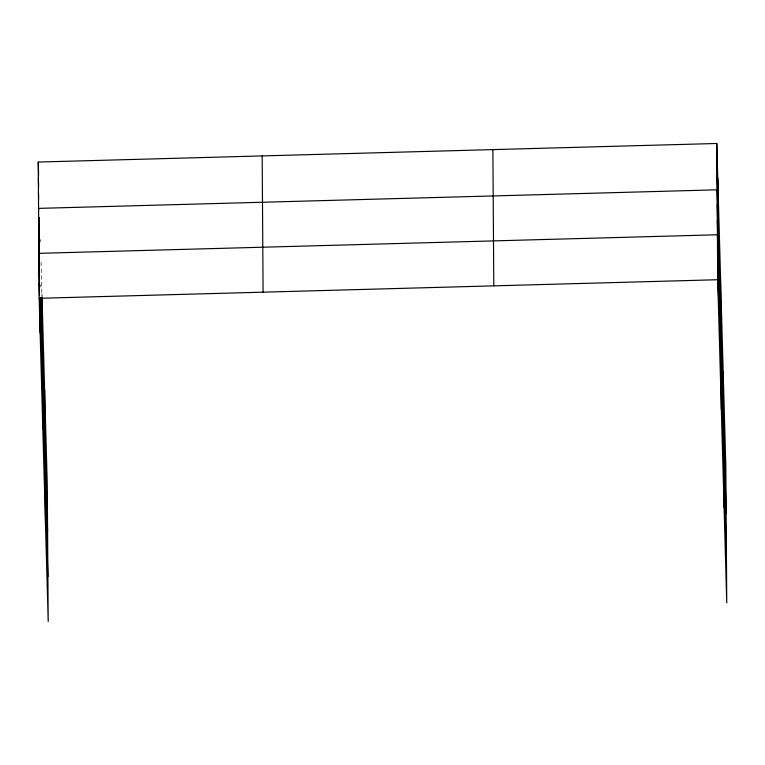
<?xml version="1.0" encoding="UTF-8"?>
<svg xmlns="http://www.w3.org/2000/svg" width="765" height="765" viewBox="0 0 765 765"><rect width="100%" height="100%" fill="white"/><g stroke="black" fill="none" stroke-linecap="round" stroke-linejoin="round"><path stroke-width="0.57" stroke-dasharray="3.83 2.87" d="M40.411 239.522L40.478 241.903M41.042 262.146L42.008 296.638L41.874 291.905M40.698 284.656L40.765 287.038"/><path stroke-width="1.15" d="M42.046 297.815L47.277 485.268L48.205 621.515L39.178 298.293L38.25 162.046L716.795 143.485L725.822 466.707L726.75 602.954L717.723 279.732L716.795 143.485M39.178 298.293L717.723 279.732M716.901 158.929L717.866 193.545M717.006 174.372L717.972 208.988M726.138 513.028L717.111 189.816L38.566 208.376L38.633 210.758M717.216 204.8L718.182 239.416M717.312 219.785L718.278 254.401M726.444 557.991L717.417 234.769L38.872 253.339L39.407 272.436M717.522 249.763L718.488 284.379M717.618 264.747L718.584 299.364M38.25 162.046L38.613 175.185M38.355 177.49L38.623 187.042M38.46 192.933L38.623 198.9M39.158 217.996L39.398 226.354M38.833 217.92L39.398 238.221M41.061 297.757L47.593 531.589M38.661 223.361L39.398 249.62M38.766 238.345L39.398 261.028M40.105 297.48L47.899 576.552M38.967 268.324L39.407 283.844M39.809 298.168L39.933 302.94M39.072 283.308L39.407 295.252M39.474 297.633L40.038 317.924M723.164 371.465L724.092 507.711M720.429 273.344L721.347 409.591M717.761 178.102L718.689 314.358M492.88 149.615L493.798 285.861M262.175 155.926L263.093 292.173M44.619 390.026L45.546 526.272M41.922 297.843L42.802 428.151M39.359 218.044L39.398 222.797M39.904 298.331L40.143 332.918"/></g></svg>
